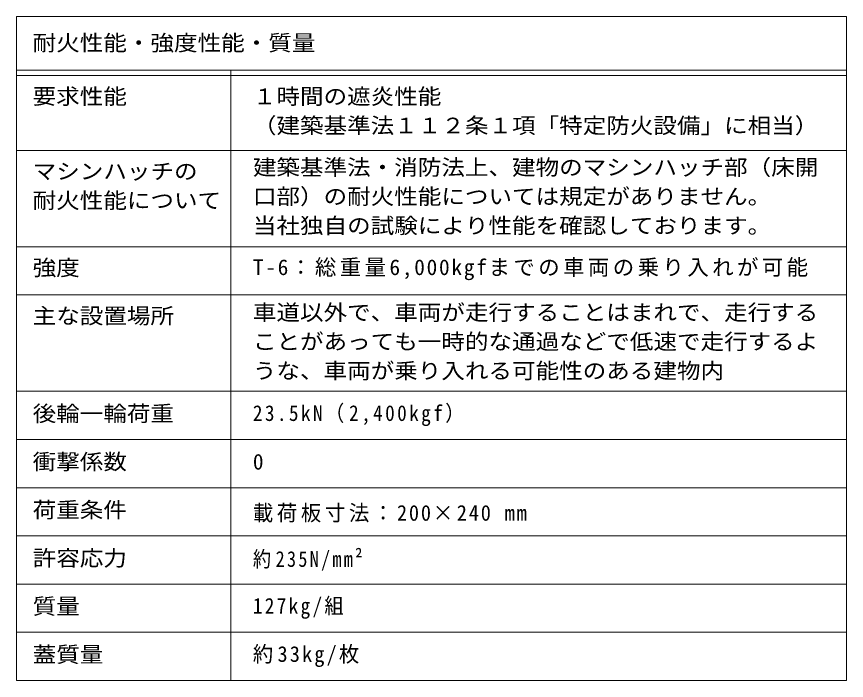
# Model space of a CAD drawing. Units: millimetres on the paper, enlarged 10 times. Extents: x -2342 to 2730, y -1962 to 1919.
# Drawn here: x 1180 to 2730, y 648 to 1888 of the extents above; entities that cross this region are included whole.
import ezdxf
from ezdxf.enums import TextEntityAlignment as Align

# ---------------------------------------------------------------- set-up
doc = ezdxf.new("R2010")
doc.units = ezdxf.units.MM
doc.header["$LTSCALE"] = 10
doc.layers.add('F-5_F-5ﾚｲﾔ', color=7, linetype='Continuous', lineweight=9)
doc.layers.add('F-F_F-Fﾚｲﾔ', color=2, linetype='Continuous', lineweight=9)
doc.styles.add('ＭＳ ゴシック', font='')
doc.styles.get('ＭＳ ゴシック').set_extended_font_data('MS Gothic')

msp = doc.modelspace()

# ---------------------------------------------------------------- linework, layer by layer
at = {"layer": 'F-5_F-5ﾚｲﾔ'}
for p, q in [((2729.89, 1888.32), (2729.89, 648.32)), ((1179.89, 1458.32), (2729.89, 1458.32)), ((1179.89, 1368.32), (2729.89, 1368.32)), ((1179.89, 1188.32), (2729.89, 1188.32))]:
    msp.add_line(p, q, dxfattribs=at)
at = {"layer": 'F-F_F-Fﾚｲﾔ', "color": 7}
for p, q in [((1179.89, 1888.32), (1179.89, 648.32)), ((1179.89, 1888.32), (2729.89, 1888.32)), ((1179.89, 1788.32), (2729.89, 1788.32)), ((1579.89, 1788.32), (1579.89, 648.32)), ((1179.89, 1778.32), (2729.89, 1778.32)), ((1179.89, 1638.32), (2729.89, 1638.32)), ((1179.89, 1458.32), (2729.89, 1458.32)), ((1179.89, 1368.32), (2729.89, 1368.32)), ((1179.89, 1188.32), (2729.89, 1188.32)), ((1179.89, 1098.32), (2729.89, 1098.32)), ((1179.89, 1008.32), (2729.89, 1008.32)), ((2729.89, 918.32), (1179.89, 918.32)), ((2729.89, 828.32), (1179.89, 828.32)), ((2729.89, 738.32), (1179.89, 738.32)), ((2729.89, 648.32), (1179.89, 648.32))]:
    msp.add_line(p, q, dxfattribs=at)

# ---------------------------------------------------------------- texts
at = {"layer": 'F-F_F-Fﾚｲﾔ', "style": 'ＭＳ ゴシック', "width": 1.1}
for s, p in [('耐火性能・強度性能・質量', (1209.89, 1815.75)), ('要求性能', (1209.89, 1715.82)), ('１時間の遮炎性能', (1621.23, 1715.82)), ('（建築基準法１１２条１項「特定防火設備」に相当）', (1621.23, 1661.34)), ('マシンハッチの', (1209.89, 1575.82)), ('建築基準法・消防法上、建物のマシンハッチ部（床開', (1621.23, 1583.36)), ('口部）の耐火性能については規定がありません。', (1621.23, 1528.88)), ('耐火性能について', (1209.89, 1521.34)), ('当社独自の試験により性能を確認しております。', (1621.23, 1474.39)), ('強度', (1209.89, 1395.82)), ('車道以外で、車両が走行することはまれで、走行する', (1621.23, 1312.25)), ('主な設置場所', (1209.89, 1305.82)), ('ことがあっても一時的な通過などで低速で走行するよ', (1621.23, 1257.77)), ('うな、車両が乗り入れる可能性のある建物内', (1621.23, 1203.29)), ('後輪一輪荷重', (1209.89, 1123.32)), ('衝撃係数', (1209.89, 1033.32)), ('荷重条件', (1209.89, 943.32)), ('許容応力', (1209.89, 853.32)), ('質量', (1209.89, 763.32)), ('蓋質量', (1209.89, 673.32))]:
    msp.add_text(s, height=29.33, dxfattribs=at).set_placement(p, align=Align.BOTTOM_LEFT)
at = {"layer": 'F-F_F-Fﾚｲﾔ', "style": 'ＭＳ ゴシック'}
msp.add_text('0', height=29.33, dxfattribs=at).set_placement((1621.23, 1033.32), align=Align.BOTTOM_LEFT)
at = {"layer": 'F-F_F-Fﾚｲﾔ', "char_height": 29.33, "attachment_point": 7, "style": 'ＭＳ ゴシック'}
for s, insert in [('\\T1.16;T-6：総重量6,000kgfまでの車両の乗り入れが可能', (1621.23, 1395.82)), ('\\T1.25;\\W0.9;23.5kN（2,400kgf）', (1621.23, 1123.32)), ('\\T1.18;\\W0.95;載荷板寸法：200×240\\~mm', (1621.23, 943.32)), ('\\T1.25;\\W0.85;約235N/mm²', (1621.23, 853.32)), ('\\T1.24;\\W0.9;127kg/組', (1621.23, 763.32)), ('\\T1.21;\\W0.95;約33kg/枚', (1621.23, 673.32))]:
    msp.add_mtext(s, dxfattribs=dict(at, insert=insert))

doc.saveas('drawing.dxf')
